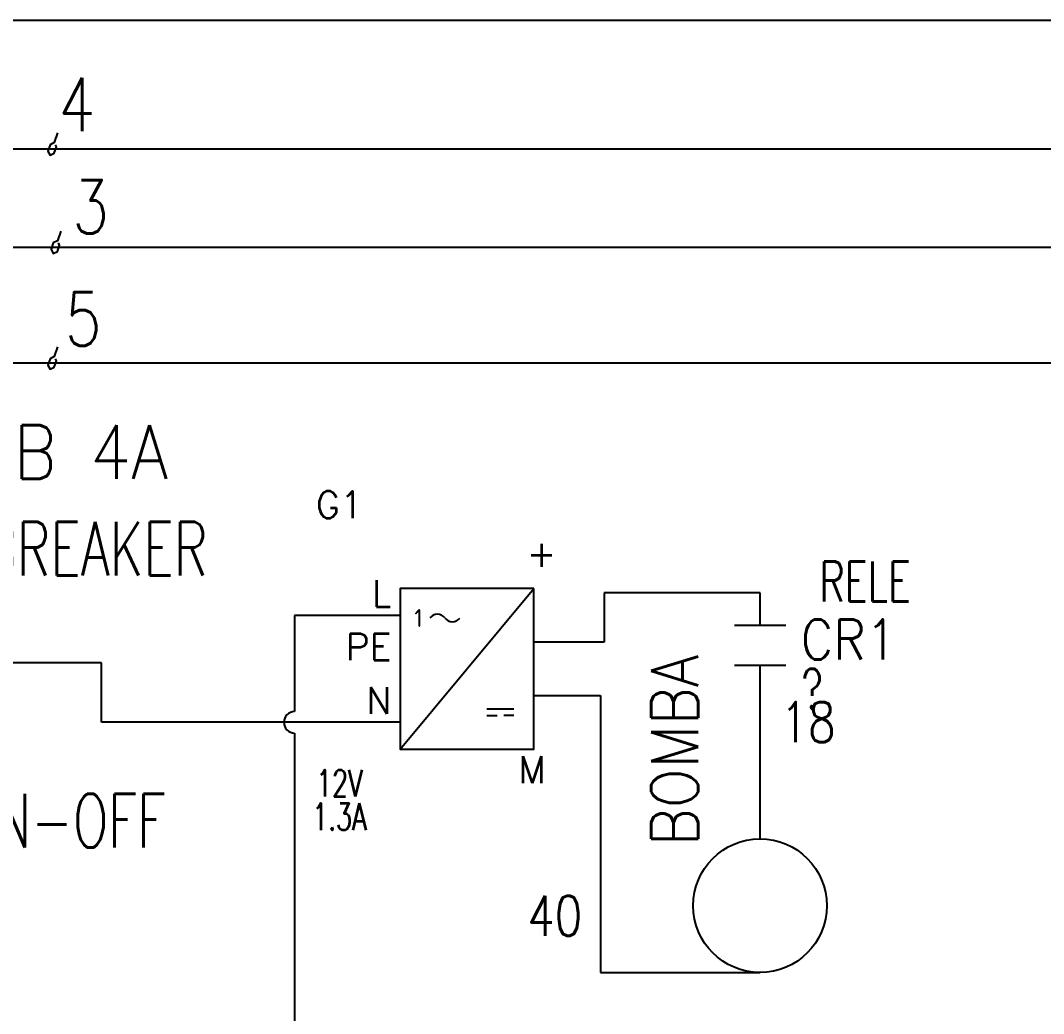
# Model space of a CAD drawing. Header units: millimetres. Extents: x 123.5 to 144.3, y 105.4 to 121.6.
# Drawn here: x 133.457 to 138.242, y 116.949 to 121.59 of the extents above; entities that cross this region are included whole.
import ezdxf
from ezdxf.enums import TextEntityAlignment as Align

# ---------------------------------------------------------------- set-up
doc = ezdxf.new("R2010")
doc.units = ezdxf.units.MM
doc.linetypes.add('HIDDEN2', pattern=[0.1875, 0.125, -0.0625])
for name, color, linetype in [('BLK_12AWG', 7, 'Continuous'), ('DESC', 250, 'Continuous'), ('DESCCHILD', 20, 'Continuous'), ('SYMS', 7, 'Continuous'), ('TAGS', 250, 'Continuous'), ('TERMS', 250, 'Continuous'), ('WIREFIXED', 7, 'Continuous'), ('WIRES', 7, 'Continuous'), ('XREFCHILD', 134, 'Continuous')]:
    doc.layers.add(name, color=color, linetype=linetype)
doc.layers.add('WIRENO', color=7, linetype='Continuous', true_color=0x000000)
doc.styles.add('WD', font='romans.shx')
doc.styles.add('WD_IEC', font='isocp2.shx', dxfattribs={"width": 0.9, "height": 4})

# ---------------------------------------------------------------- blocks, each defined once
blk = doc.blocks.new('VCB1')
at = {"linetype": 'HIDDEN2'}
blk.add_line((-0.1712, 0), (-0.125, 0), dxfattribs=at)
for centre in [(0, 0.1562), (0, -0.1562)]:
    blk.add_circle(centre, 0.0312)
blk.add_arc((0.1094, 0), 0.2344, 143.1301, 216.8699)
at = {"style": 'WD'}
for tag, p, width in [('INST', (0.2188, 0.3883), 0.7), ('LOC', (0.2188, 0.2188), 0.7), ('TAG1', (0.1269, 0.0644), 0.9), ('XREF', (0.1287, -0.09), 0.7), ('DESC1', (0.1287, -0.242), 0.7), ('DESC2', (0.1287, -0.3893), 0.7)]:
    blk.add_attdef(tag, p, '', height=0.125, dxfattribs=dict(at, width=width))
at = {"linetype": 'Continuous', "style": 'WD'}
for tag, height, flags, p in [('TERM01', 0.125, 8, (-0.055, 0.2066)), ('CAT', 0.01, 9, (-0.1421, -0.0731)), ('MFG', 0.01, 9, (-0.1421, -0.0881))]:
    blk.add_attdef(tag, text='', height=height, dxfattribs=dict(at, flags=flags)).set_placement(p, align=Align.RIGHT)
at = {"color": 7, "style": 'WD', "flags": 1}
for tag, p in [('X2TERM01', (0, 0.1875)), ('X8TERM02', (0, -0.1875))]:
    blk.add_attdef(tag, p, '', height=0.0125, dxfattribs=at)
at = {"style": 'WD', "width": 0.7}
blk.add_attdef('RATING1', text='', height=0.125, dxfattribs=at).set_placement((-0.1875, 0.0625), align=Align.RIGHT)
at = {"color": 7, "style": 'WD'}
for tag, p in [('X4LINK', (-0.25, 0)), ('X1LINK', (0, 0))]:
    blk.add_attdef(tag, p, '', height=0.01, dxfattribs=at)
at = {"style": 'WD', "flags": 9}
for tag, p in [('FAMILY', (-0.1421, -0.0365)), ('CONTACT', (-0.1288, -0.1291))]:
    blk.add_attdef(tag, text='', height=0.01, dxfattribs=at).set_placement(p, align=Align.RIGHT)
at = {"linetype": 'Continuous', "style": 'WD', "flags": 9}
blk.add_attdef('ASSYCODE', text='', height=0.01, dxfattribs=at).set_placement((-0.1533, -0.1061), align=Align.CENTER)
at = {"linetype": 'Continuous', "style": 'WD', "flags": 8}
blk.add_attdef('TERM02', text='', height=0.125, dxfattribs=at).set_placement((-0.0407, -0.2134), align=Align.TOP_RIGHT)
blk = doc.blocks.new('WD_WNH')
at = {"linetype": 'Continuous', "style": 'WD', "width": 0.8}
blk.add_attdef('WIRENO', text='', height=0.125, dxfattribs=at).set_placement((0, 0.0625), align=Align.CENTER)
at = {"style": 'WD', "flags": 1}
for tag, p in [('W01USER', (0, 0.0781)), ('W02USER', (0, 0.0703)), ('W03USER', (0, 0.0625)), ('W04USER', (0, 0.0547)), ('W05USER', (0, 0.0469)), ('W06USER', (0, 0.0391)), ('W07USER', (0, 0.0312)), ('W08USER', (0, 0.0234)), ('W09USER', (0, 0.0156)), ('W10USER', (0, 0.0078))]:
    blk.add_attdef(tag, text='', height=0.005, dxfattribs=at).set_placement(p, align=Align.CENTER)
blk = doc.blocks.new('VPB11L')
for p, q in [((-0.0938, 0.1849), (-0.0938, -0.1801)), ((-0.2022, 0), (-0.0938, 0))]:
    blk.add_line(p, q)
for centre in [(0, 0.1562), (0, -0.1562)]:
    blk.add_circle(centre, 0.0312)
at = {"style": 'WD'}
for tag, p, width in [('INST', (0.1269, 0.3902), 0.7), ('LOC', (0.1269, 0.2206), 0.7), ('TAG1', (0.1269, 0.0644), 0.9), ('XREF', (0.1287, -0.09), 0.7), ('DESC1', (0.1287, -0.242), 0.7), ('DESC2', (0.1287, -0.3982), 0.7)]:
    blk.add_attdef(tag, p, '', height=0.125, dxfattribs=dict(at, width=width))
at = {"linetype": 'Continuous', "style": 'WD'}
for tag, height, flags, p in [('TERM01', 0.125, 8, (-0.055, 0.2223)), ('CAT', 0.01, 9, (-0.1421, -0.0731)), ('MFG', 0.01, 9, (-0.1421, -0.0881))]:
    blk.add_attdef(tag, text='', height=height, dxfattribs=dict(at, flags=flags)).set_placement(p, align=Align.RIGHT)
at = {"color": 7, "style": 'WD', "flags": 1}
for tag, p in [('X2TERM01', (0, 0.1875)), ('X8TERM02', (0, -0.1875))]:
    blk.add_attdef(tag, p, '', height=0.0125, dxfattribs=at)
at = {"color": 7, "style": 'WD'}
for tag, p in [('X4LINK', (-0.2656, 0)), ('X1LINK', (0, 0))]:
    blk.add_attdef(tag, p, '', height=0.01, dxfattribs=at)
at = {"style": 'WD'}
for tag, flags, p in [('CONTACT', 1, (-0.1421, -0.0531)), ('FAMILY', 9, (-0.1421, -0.0365))]:
    blk.add_attdef(tag, text='', height=0.01, dxfattribs=dict(at, flags=flags)).set_placement(p, align=Align.RIGHT)
at = {"linetype": 'Continuous', "style": 'WD', "flags": 9}
blk.add_attdef('ASSYCODE', text='', height=0.01, dxfattribs=at).set_placement((-0.1563, -0.1113), align=Align.CENTER)
at = {"linetype": 'Continuous', "style": 'WD', "flags": 8}
blk.add_attdef('TERM02', text='', height=0.125, dxfattribs=at).set_placement((-0.0407, -0.2291), align=Align.TOP_RIGHT)
blk = doc.blocks.new('HPW1_1PH')
for p, q in [((0, -0.625), (0.625, 0.125)), ((0.4066, -0.4373), (0.5317, -0.4373)), ((0.4066, -0.4686), (0.4535, -0.4686)), ((0.5317, -0.4686), (0.4848, -0.4686))]:
    blk.add_line(p, q)
blk.add_lwpolyline([(0.625, 0.125), (0, 0.125), (0, -0.625), (0.625, -0.625)], close=True)
for centre, start, end in [((0.175, -0.0387), 36.8699, 143.1301), ((0.245, 0.0138), 216.8699, 323.1301)]:
    blk.add_arc(centre, 0.0438, start, end)
at = {"style": 'WD_IEC'}
blk.add_text('1', height=0.084, dxfattribs=at).set_placement((0.105, -0.0124), align=Align.MIDDLE_RIGHT)
at = {"style": 'WD', "width": 0.7}
for tag, p in [('INST', (-0.2843, 0.7938)), ('LOC', (-0.2843, 0.6242)), ('RATING1', (-0.2843, 0.285)), ('XREF', (-0.2843, -0.691)), ('DESC1', (-0.2843, -0.8472)), ('DESC2', (-0.2843, -1.0035)), ('DESC3', (-0.2843, -1.1578))]:
    blk.add_attdef(tag, text='', height=0.125, dxfattribs=at).set_placement(p, align=Align.CENTER)
at = {"style": 'WD'}
blk.add_attdef('TAG1', text='', height=0.125, dxfattribs=at).set_placement((-0.2843, 0.4546), align=Align.CENTER)
at = {"linetype": 'Continuous', "style": 'WD', "flags": 9}
for tag, p in [('MFG', (0.8868, 0.2571)), ('CAT', (0.8888, 0.2765)), ('ASSYCODE', (0.8871, -0.5638))]:
    blk.add_attdef(tag, text='', height=0.01, dxfattribs=at).set_placement(p, align=Align.CENTER)
at = {"linetype": 'Continuous', "style": 'WD', "flags": 8}
for tag, p in [('TERM01', (-0.04, 0.04)), ('TERM04', (1.3525, -0.085)), ('TERM02', (-0.04, -0.2098)), ('TERM05', (1.3525, -0.335)), ('TERM03', (-0.04, -0.46))]:
    blk.add_attdef(tag, text='', height=0.125, dxfattribs=at).set_placement(p, align=Align.RIGHT)
at = {"style": 'WD'}
for tag, p, height, flags in [('X4TERM01', (0, 0), 0.0125, 1), ('X1TERM04', (0.625, -0.125), 0.0125, 1), ('X4TERM02', (0, -0.2498), 0.0125, 1), ('X1TERM05', (0.625, -0.375), 0.0125, 1), ('FAMILY', (0.8618, -0.4829), 0.01, 9), ('X4TERM03', (0, -0.5), 0.0125, 1)]:
    blk.add_attdef(tag, p, '', height=height, dxfattribs=dict(at, flags=flags))
blk = doc.blocks.new('VCR21')
at = {"linetype": 'Continuous'}
for p, q in [((-0.08, 0.0625), (0.08, 0.0625)), ((-0.08, -0.0625), (0.08, -0.0625))]:
    blk.add_line(p, q, dxfattribs=at)
at = {"style": 'WD'}
for tag, p, width in [('INST', (0.125, 0.279), 0.7), ('LOC', (0.125, 0.1094), 0.7), ('TAG2', (0.1269, -0.045), 0.9), ('XREF', (0.1287, -0.1994), 0.7), ('DESC1', (0.1287, -0.3514), 0.7), ('DESC2', (0.1287, -0.4987), 0.7), ('DESC3', (0.1287, -0.646), 0.7)]:
    blk.add_attdef(tag, p, '', height=0.125, dxfattribs=dict(at, width=width))
at = {"linetype": 'Continuous', "style": 'WD', "width": 0.9, "flags": 8}
blk.add_attdef('TERM01', text='', height=0.125, dxfattribs=at).set_placement((-0.0312, 0.125), align=Align.RIGHT)
at = {"color": 7, "style": 'WD', "flags": 1}
for tag, p in [('X2TERM01', (0, 0.0625)), ('X8TERM02', (0, -0.0625))]:
    blk.add_attdef(tag, p, '', height=0.0125, dxfattribs=at)
at = {"style": 'WD'}
for tag, p, flags in [('FAMILY', (-0.1808, 0.0031), 9), ('CONTACT', (-0.1808, -0.0135), 1)]:
    blk.add_attdef(tag, p, '', height=0.01, dxfattribs=dict(at, flags=flags))
at = {"color": 7, "style": 'WD'}
for tag, p in [('X4LINK', (-0.1406, 0)), ('X1LINK', (0.125, 0))]:
    blk.add_attdef(tag, p, '', height=0.01, dxfattribs=at)
at = {"linetype": 'Continuous', "style": 'WD', "width": 0.9, "flags": 8}
blk.add_attdef('TERM02', text='', height=0.125, dxfattribs=at).set_placement((-0.0312, -0.125), align=Align.TOP_RIGHT)
blk = doc.blocks.new('HCR1')
blk.add_circle((0, 0), 0.1562)
at = {"style": 'WD'}
for tag, height, width, p in [('INST', 0.0625, 0.7, (0.0055, 0.4286)), ('LOC', 0.0625, 0.7, (0.0055, 0.3438)), ('TAG1', 0.1094, 0.9, (0, 0.2024))]:
    blk.add_attdef(tag, text='', height=height, dxfattribs=dict(at, width=width)).set_placement(p, align=Align.CENTER)
at = {"style": 'WD', "flags": 9}
blk.add_attdef('FAMILY', text='', height=0.01, dxfattribs=at).set_placement((-0.0053, 0.1698), align=Align.CENTER)
at = {"style": 'WD'}
for tag, p, height, width in [('DESC1', (1.126, 0.0601), 0.1094, 0.9), ('DESC2', (1.126, -0.0828), 0.1094, 0.9), ('DESC3', (1.126, -0.2256), 0.1094, 0.9), ('XREFNO', (1.3251, -0.3928), 0.0938, 0.8), ('XREFNC', (1.3151, -0.5165), 0.0938, 0.8)]:
    blk.add_attdef(tag, p, '', height=height, dxfattribs=dict(at, width=width))
at = {"linetype": 'Continuous', "style": 'WD', "flags": 1}
for tag, p in [('MFG', (0, 0.1404)), ('CAT', (0, 0.1593))]:
    blk.add_attdef(tag, text='', height=0.01, dxfattribs=at).set_placement(p, align=Align.MIDDLE)
at = {"linetype": 'Continuous', "style": 'WD', "flags": 9}
blk.add_attdef('ASSYCODE', text='', height=0.01, dxfattribs=at).set_placement((0, 0.125), align=Align.CENTER)
at = {"style": 'WD', "flags": 1}
for tag, p in [('X4TERM01', (-0.1562, 0)), ('X1TERM02', (0.1562, 0))]:
    blk.add_attdef(tag, p, '', height=0.0109, dxfattribs=at)
at = {"linetype": 'Continuous', "style": 'WD'}
blk.add_attdef('TERM01', text='', height=0.0625, dxfattribs=at).set_placement((-0.2, -0.0349), align=Align.TOP_RIGHT)
blk.add_attdef('TERM02', text='', height=0.0625, dxfattribs=at).set_placement((0.2, -0.0349), align=Align.TOP_LEFT)
at = {"style": 'WD', "width": 0.8, "flags": 8}
for tag, p in [('NO', (1.1233, -0.3928)), ('NC', (1.1207, -0.5165))]:
    blk.add_attdef(tag, p, '', height=0.0938, dxfattribs=at)
blk = doc.blocks.new('WD_WNV')
at = {"style": 'WD', "flags": 1}
for tag, p in [('W01USER', (-0.0625, 0.0938)), ('W02USER', (-0.0625, 0.0859)), ('W03USER', (-0.0625, 0.0781)), ('W04USER', (-0.0625, 0.0703)), ('W05USER', (-0.0625, 0.0625)), ('W06USER', (-0.0625, 0.0547)), ('W07USER', (-0.0625, 0.0469)), ('W08USER', (-0.0625, 0.0391)), ('W09USER', (-0.0625, 0.0312)), ('W10USER', (-0.0625, 0.0234))]:
    blk.add_attdef(tag, text='', height=0.005, dxfattribs=at).set_placement(p, align=Align.CENTER)
at = {"linetype": 'Continuous', "style": 'WD', "width": 0.8}
blk.add_attdef('WIRENO', text='', height=0.125, dxfattribs=at).set_placement((-0.05, 0), align=Align.MIDDLE_RIGHT)

msp = doc.modelspace()

# ---------------------------------------------------------------- linework, layer by layer
at = {"color": 7, "linetype": 'Continuous'}
msp.add_line((144.2555, 121.5905), (123.5055, 121.5905), dxfattribs=at)
at = {"layer": 'BLK_12AWG'}
for p, q in [((124.4182, 120.99), (142.7932, 120.99)), ((124.433, 120.5309), (142.808, 120.5309)), ((124.4182, 119.99), (142.7932, 119.99))]:
    msp.add_line(p, q, dxfattribs=at)
at = {"layer": 'WIREFIXED'}
for points in [[(133.6307, 121.065), (133.6156, 121.0196), (133.5958, 121.0098), (133.586, 120.9801), (133.5958, 120.9603), (133.6156, 120.9702), (133.6255, 120.9999), (133.6205, 121.0097)], [(133.6455, 120.6059), (133.6304, 120.5606), (133.6106, 120.5507), (133.6007, 120.521), (133.6106, 120.5013), (133.6304, 120.5111), (133.6402, 120.5408), (133.6353, 120.5507)], [(133.6307, 120.065), (133.6156, 120.0196), (133.5958, 120.0098), (133.586, 119.9801), (133.5958, 119.9603), (133.6156, 119.9702), (133.6255, 119.9999), (133.6205, 120.0097)]]:
    msp.add_lwpolyline(points, dxfattribs=at)
at = {"layer": 'WIRES'}
for p, q in [((136.9158, 118.915), (136.1865, 118.915)), ((136.1865, 118.915), (136.1865, 118.6852)), ((136.9158, 118.765), (136.9158, 118.915)), ((135.2323, 118.8102), (134.7389, 118.8102)), ((134.7389, 118.8102), (134.7389, 118.3602)), ((136.1865, 118.6852), (135.8573, 118.6852)), ((133.8363, 118.5881), (133.0425, 118.5881)), ((133.8363, 118.3102), (133.8363, 118.5881)), ((136.9158, 118.54), (136.9158, 118.5775)), ((136.9158, 117.7655), (136.9158, 118.54)), ((135.8573, 118.4352), (136.1698, 118.4352)), ((136.1698, 118.4352), (136.1698, 117.1405)), ((135.2323, 118.3102), (133.8363, 118.3102)), ((134.7389, 118.2602), (134.7389, 116.8114)), ((136.1698, 117.1405), (136.5428, 117.1405)), ((136.5428, 117.1405), (136.5428, 117.1405)), ((136.5428, 117.1405), (136.9158, 117.1405))]:
    msp.add_line(p, q, dxfattribs=at)
msp.add_arc((134.7389, 118.3102), 0.05, 90, 270, dxfattribs=at)

# ---------------------------------------------------------------- block references
at = {"layer": 'SYMS'}
ref = msp.add_blockref('VCB1', (132.2088, 119.2216), dxfattribs=dict(at, xscale=2, yscale=2, zscale=2))
ref.add_attrib('DESC1', 'BREAKER', (133.2821, 118.997), dxfattribs={"layer": 'DESC', "height": 0.25, "style": 'WD', "width": 0.7})
ref.add_attrib('TAG1', 'CB 4A', (133.2223, 119.4484), dxfattribs={"layer": 'TAGS', "height": 0.25, "style": 'WD', "width": 0.9})
ref.add_attrib('TERM02', '2', dxfattribs={"layer": 'TERMS', "linetype": 'Continuous', "height": 0.25, "style": 'WD', "flags": 8}).set_placement((132.1274, 118.7947), align=Align.TOP_RIGHT)
ref.add_attrib('TERM01', '1', dxfattribs={"layer": 'TERMS', "linetype": 'Continuous', "height": 0.25, "style": 'WD', "flags": 8}).set_placement((132.0988, 119.6348), align=Align.RIGHT)
ref = msp.add_blockref('HPW1_1PH', (135.2323, 118.8102), dxfattribs=at)
ref.add_attrib('TERM01', 'L', dxfattribs={"layer": 'TERMS', "linetype": 'Continuous', "height": 0.125, "style": 'WD', "flags": 8}).set_placement((135.1923, 118.8502), align=Align.RIGHT)
ref.add_attrib('TERM02', 'PE', dxfattribs={"layer": 'TERMS', "linetype": 'Continuous', "height": 0.125, "style": 'WD', "flags": 8}).set_placement((135.1923, 118.6004), align=Align.RIGHT)
ref.add_attrib('TERM03', 'N', dxfattribs={"layer": 'TERMS', "linetype": 'Continuous', "height": 0.125, "style": 'WD', "flags": 8}).set_placement((135.1923, 118.3502), align=Align.RIGHT)
ref.add_attrib('TERM04', '+', dxfattribs={"layer": 'TERMS', "linetype": 'Continuous', "height": 0.125, "style": 'WD', "flags": 8}).set_placement((135.9636, 119.0374), align=Align.RIGHT)
ref.add_attrib('TERM05', 'M', dxfattribs={"layer": 'TERMS', "linetype": 'Continuous', "height": 0.125, "style": 'WD', "flags": 8}).set_placement((135.9143, 118.0265), align=Align.RIGHT)
ref.add_attrib('TAG1', 'G1', dxfattribs={"layer": 'TAGS', "height": 0.125, "style": 'WD'}).set_placement((134.948, 119.2649), align=Align.CENTER)
ref.add_attrib('DESC2', '1.3A', dxfattribs={"layer": 'DESC', "height": 0.125, "style": 'WD', "width": 0.7}).set_placement((134.948, 117.8068), align=Align.CENTER)
ref.add_attrib('DESC1', '12V', dxfattribs={"layer": 'DESC', "height": 0.125, "style": 'WD', "width": 0.7}).set_placement((134.948, 117.963), align=Align.CENTER)
ref = msp.add_blockref('VCR21', (136.9158, 118.6712), dxfattribs=dict(at, xscale=1.5, yscale=1.5, zscale=1.5))
ref.add_attrib('XREF', '?', (137.1089, 118.3722), dxfattribs={"layer": 'XREFCHILD', "height": 0.1875, "style": 'WD', "width": 0.7})
ref.add_attrib('DESC1', 'RELE', (137.1938, 118.8751), dxfattribs={"layer": 'DESCCHILD', "height": 0.1875, "style": 'WD', "width": 0.7})
ref.add_attrib('TAG2', 'CR1', (137.1062, 118.6037), dxfattribs={"layer": 'TAGS', "height": 0.1875, "style": 'WD', "width": 0.9})
ref = msp.add_blockref('HCR1', (136.9158, 117.453), dxfattribs=dict(at, xscale=2, yscale=2, zscale=2, rotation=90))
ref.add_attrib('TAG1', 'BOMBA', dxfattribs={"layer": 'TAGS', "height": 0.21875, "rotation": 90, "style": 'WD', "width": 0.9}).set_placement((136.6258, 118.1791), align=Align.CENTER)
ref = msp.add_blockref('VPB11L', (132.2202, 117.56), dxfattribs=dict(at, xscale=2, yscale=2, zscale=2))
ref.add_attrib('DESC1', 'ON-OFF', (133.1774, 117.7257), dxfattribs={"layer": 'DESC', "height": 0.25, "style": 'WD', "width": 0.7})
ref.add_attrib('TAG1', 'PB1', (132.3795, 117.7219), dxfattribs={"layer": 'TAGS', "height": 0.25, "style": 'WD', "width": 0.9})
at = {"layer": 'WIREFIXED'}
ref = msp.add_blockref('WD_WNH', (133.6057, 120.99), dxfattribs=dict(at, xscale=2, yscale=2, zscale=2))
ref.add_attrib('WIRENOF', '4', dxfattribs={"linetype": 'Continuous', "height": 0.25, "style": 'WD', "width": 0.8}).set_placement((133.7204, 120.998), align=Align.BOTTOM_CENTER)
ref = msp.add_blockref('WD_WNH', (133.6205, 120.5309), dxfattribs=dict(at, xscale=2, yscale=2, zscale=2))
ref.add_attrib('WIRENOF', '3', dxfattribs={"linetype": 'Continuous', "height": 0.25, "style": 'WD', "width": 0.8}).set_placement((133.7849, 120.5193), align=Align.BOTTOM_CENTER)
ref = msp.add_blockref('WD_WNH', (133.6057, 119.99), dxfattribs=dict(at, xscale=2, yscale=2, zscale=2))
ref.add_attrib('WIRENOF', '5', dxfattribs={"linetype": 'Continuous', "height": 0.25, "style": 'WD', "width": 0.8}).set_placement((133.7512, 119.9953), align=Align.BOTTOM_CENTER)
ref = msp.add_blockref('WD_WNV', (137.4347, 118.3666), dxfattribs=dict(at, xscale=1.5, yscale=1.5, zscale=1.5))
ref.add_attrib('WIRENOF', '18', dxfattribs={"linetype": 'Continuous', "height": 0.1875, "style": 'WD', "width": 0.8}).set_placement((137.2688, 118.3113), align=Align.MIDDLE_RIGHT)
at = {"layer": 'WIRENO'}
ref = msp.add_blockref('WD_WNH', (135.9004, 117.0901), dxfattribs=dict(at, xscale=1.5, yscale=1.5, zscale=1.5))
ref.add_attrib('WIRENO', '40', dxfattribs={"linetype": 'Continuous', "height": 0.1875, "style": 'WD', "width": 0.8}).set_placement((135.9557, 117.256), align=Align.BOTTOM_CENTER)

doc.saveas('drawing.dxf')
